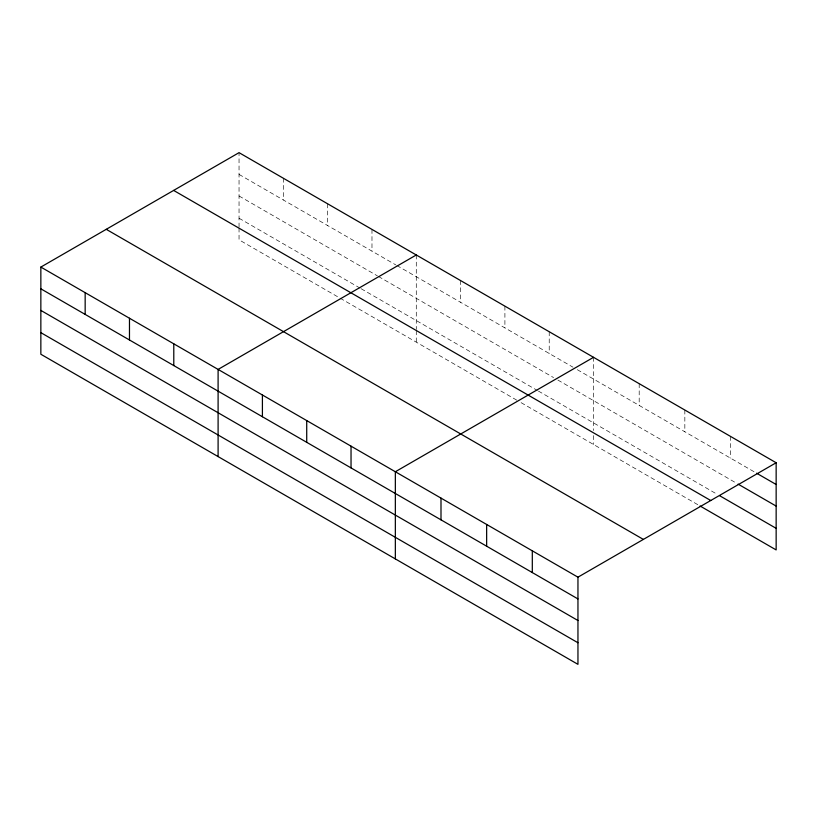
<?xml version="1.0" encoding="UTF-8"?>
<svg xmlns="http://www.w3.org/2000/svg" width="817" height="817" viewBox="0 0 817 817"><rect width="100%" height="100%" fill="white"/><g stroke="black" fill="none" stroke-linecap="round" stroke-linejoin="round"><path stroke-width="0.61" stroke-dasharray="4.08 3.06" d="M239.044 227.126L239.044 152.656M239.044 174.399L395.755 264.871M396.837 265.494L573.003 367.201M577.323 369.703L755.5 472.573M239.044 195.988L377.383 275.86M378.465 276.483L553.548 377.566M557.868 380.058L737.016 483.49M239.044 218.231L360.083 288.115M361.165 288.738L537.331 390.444M538.413 391.077L717.449 494.438M516.793 400.187L239.044 239.82L239.044 228.392M521.123 402.679L698.974 505.366M730.5 436.39L730.5 458.133M684.84 410.032L684.84 431.774M639.19 383.684L639.19 405.416M593.53 357.325L593.53 430.518M593.53 435.594L593.53 444.489M549.218 331.733L549.218 353.475M504.906 306.15L504.906 327.893M460.594 280.568L460.594 302.31M416.282 254.986L416.282 329.455M416.282 330.722L416.282 342.149M371.98 229.403L371.98 251.146M327.668 203.821L327.668 225.563M283.356 178.239L283.356 199.981"/><path stroke-width="1.23" d="M40.85 267.077L577.956 577.18L577.956 664.344L40.85 354.251L40.85 267.077L239.044 152.656L776.15 462.749L776.15 549.923L700.057 505.989M416.282 254.986L218.098 369.417L218.098 456.58M593.53 357.325L395.346 471.746L395.346 558.91M577.956 577.18L776.15 462.749M756.583 473.196L776.15 484.491M738.108 484.124L776.15 506.08M719.624 495.694L776.15 528.333M173.633 190.412L710.749 500.515M106.251 229.322L643.367 539.414M40.85 288.82L577.956 598.922M40.85 310.409L577.956 620.512M40.85 332.652L577.956 642.754M532.306 550.821L532.306 572.564M486.646 524.463L486.646 546.205M440.996 498.104L440.996 519.847M351.034 446.164L351.034 467.906M306.722 420.581L306.722 442.324M262.41 394.999L262.41 416.741M173.786 343.834L173.786 365.567M129.474 318.242L129.474 339.984M85.162 292.66L85.162 314.402"/></g></svg>
